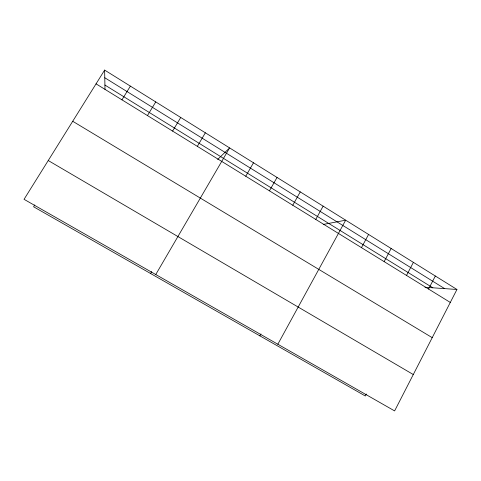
<?xml version="1.0" encoding="UTF-8"?>
<svg xmlns="http://www.w3.org/2000/svg" width="481" height="481" viewBox="0 0 481 481"><rect width="100%" height="100%" fill="white"/><g stroke="black" fill="none" stroke-linecap="round" stroke-linejoin="round"><path stroke-width="0.72" d="M456.95 289.478L394.612 410.912L24.05 199.32L104.63 70.088L456.95 289.478L424.976 287.247M428.559 289.039L435.329 276.016M366.336 394.029L365.313 395.989L33.604 206.782L34.758 204.924M406.517 275.433L413.401 262.355M384.151 261.634L391.149 248.503M361.465 247.631L368.578 234.451M277.838 344.234L345.677 220.19L323.238 224.447M259.908 335.864L260.967 333.94M315.764 219.438L323.13 206.145M292.767 205.243L300.252 191.901M269.432 190.843L277.044 177.447M245.755 176.232L253.493 162.788M155.76 274.525L229.599 147.907L217.665 159.458M150.583 273.503L151.683 271.615M197.336 146.356L205.345 132.804M172.589 131.085L180.73 117.478M147.463 115.578L155.748 101.918M121.952 99.838L130.381 86.123M48.238 160.528L413.287 374.537M72.715 121.272L432.215 337.662M104.924 85.047L432.816 287.794M96.05 83.85L450.294 302.447M104.78 77.754L444.63 288.618M104.63 70.088L105.008 89.418"/></g></svg>
